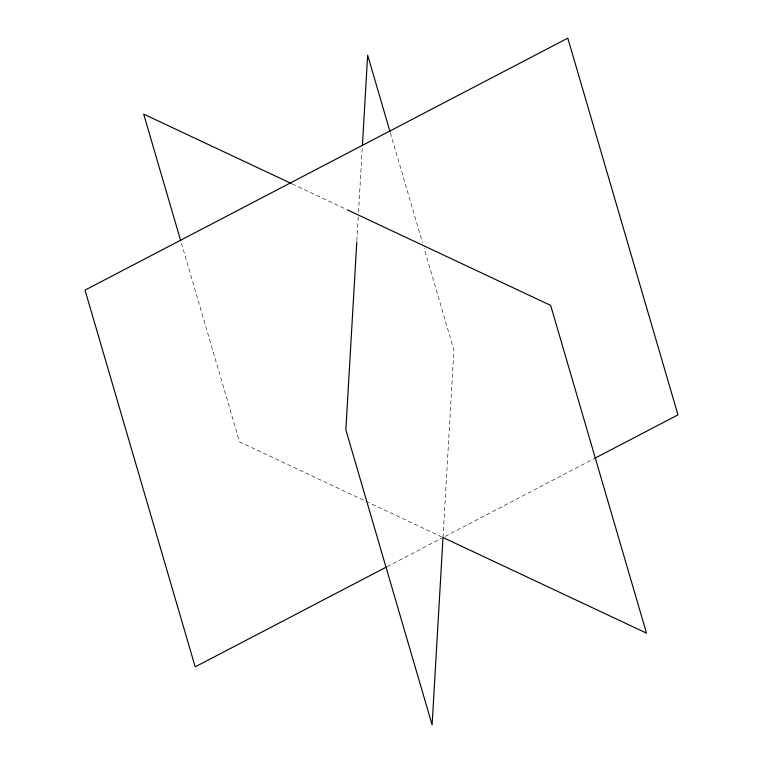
<?xml version="1.0" encoding="UTF-8"?>
<svg xmlns="http://www.w3.org/2000/svg" width="763" height="763" viewBox="0 0 763 763"><rect width="100%" height="100%" fill="white"/><g stroke="black" fill="none" stroke-linecap="round" stroke-linejoin="round"><path stroke-width="0.57" stroke-dasharray="3.81 2.86" d="M356.855 240.746L358.238 216.959M358.515 212.2L362.253 147.965M443.007 537.505L453.909 350.16L424.152 248.414M387.118 566.68L441.958 538.058M445.115 536.408L593.681 458.868M292.258 183.95L346.087 209.253M441.93 536.999L239.525 441.872L181.079 242.033M390.389 132.934L422.483 242.691"/><path stroke-width="1.14" d="M356.788 241.938L345.849 429.874L432.106 724.85L443.007 537.505L646.499 633.137L550.657 305.391L347.165 209.758M362.396 145.59L367.652 55.194L390.055 131.789M386.059 567.224L195.194 666.852L85.027 290.121L567.806 38.15L677.973 414.872L594.73 458.315M291.18 183.444L143.682 114.126L180.745 240.889"/></g></svg>
